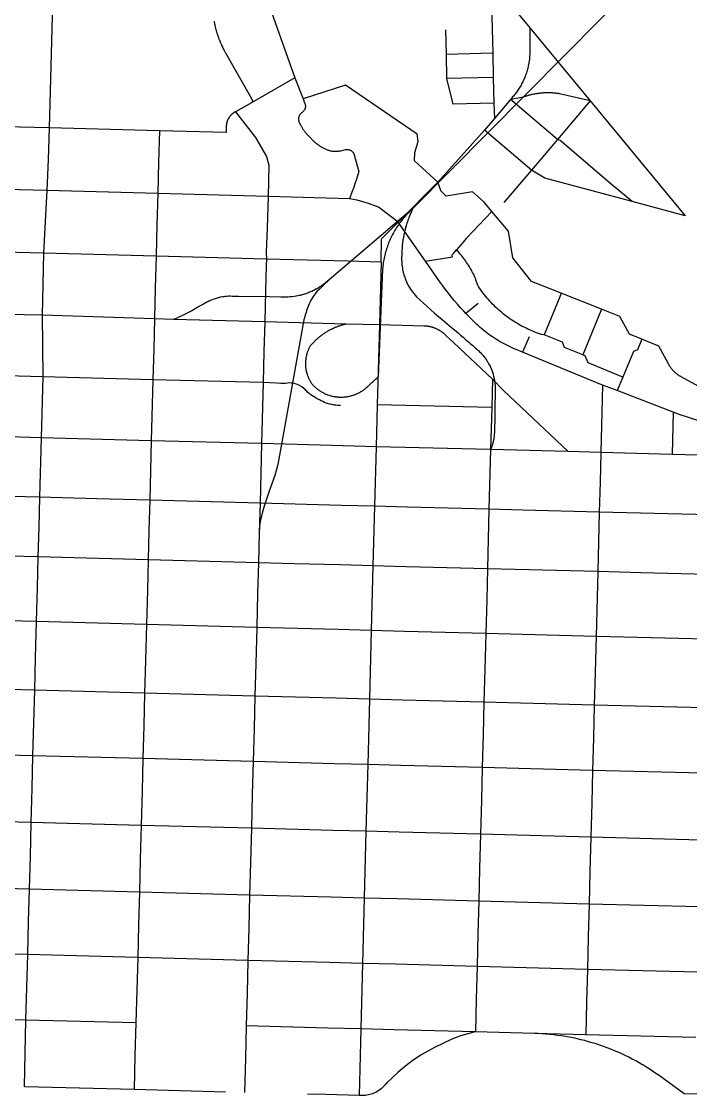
# Model space of a CAD drawing. Extents: x 486459 to 494398, y 5455945 to 5462335.
# Drawn here: x 489372 to 490418, y 5456041 to 5457721 of the extents above; entities that cross this region are included whole.
import ezdxf

# ---------------------------------------------------------------- set-up
doc = ezdxf.new("R2010")
doc.units = 0
for name, color, linetype in [('Arterial', 7, 'Continuous'), ('NonCity', 7, 'Continuous'), ('Other', 7, 'Continuous'), ('Private', 7, 'Continuous'), ('Residential', 7, 'Continuous'), ('Secondary', 7, 'Continuous')]:
    doc.layers.add(name, color=color, linetype=linetype)

msp = doc.modelspace()

# ---------------------------------------------------------------- linework, layer by layer
at = {"layer": 'Arterial'}
for points in [[(489421.9, 5457787.5), (489415.6, 5457554.8)], [(489415.6, 5457554.8), (489413.9, 5457505.6)], [(489413.9, 5457505.6), (489412, 5457456.8)], [(489412, 5457456.8), (489409.4, 5457408.4)], [(489409.4, 5457408.4), (489406.6, 5457358.8)], [(489406.6, 5457358.8), (489405.5, 5457310.2)], [(489405.5, 5457310.2), (489404.4, 5457261.9)], [(489404.4, 5457261.9), (489235.5, 5457265.3)], [(489580.2, 5457256.1), (489404.4, 5457261.9)], [(489404.4, 5457261.9), (489405.2, 5457214)], [(489609.8, 5457255.3), (489580.2, 5457256.1)], [(489752.6, 5457251.7), (489609.8, 5457255.3)], [(489880, 5457248.1), (489752.6, 5457251.7)], [(489931.8, 5457246.8), (489880, 5457248.1)], [(490047.6, 5457219), (490036.5, 5457229.7), (490036, 5457230.2), (490035.3, 5457230.8), (490034.7, 5457231.4), (490034.1, 5457232), (490033.4, 5457232.6), (490032.7, 5457233.2), (490032.1, 5457233.7), (490031.4, 5457234.3), (490030.7, 5457234.8), (490030, 5457235.3), (490029.2, 5457235.8), (490028.5, 5457236.3), (490027.8, 5457236.8), (490027, 5457237.3), (490026.3, 5457237.8), (490025.5, 5457238.2), (490024.8, 5457238.6), (490024, 5457239.1), (490023.2, 5457239.5), (490022.4, 5457239.9), (490021.6, 5457240.2), (490020.8, 5457240.6), (490020, 5457241), (490019.2, 5457241.3), (490018.4, 5457241.6), (490017.6, 5457241.9), (490016.8, 5457242.2), (490015.9, 5457242.5), (490015.1, 5457242.8), (490014.2, 5457243), (490013.4, 5457243.3), (490012.5, 5457243.5), (490011.7, 5457243.7), (490010.8, 5457243.9), (490010, 5457244), (490009.1, 5457244.2), (490008.2, 5457244.4), (490007.4, 5457244.5), (490006.5, 5457244.6), (490005.6, 5457244.7), (490004.7, 5457244.8), (490003.9, 5457244.9), (490003, 5457244.9), (490002.1, 5457244.9), (490001.2, 5457245), (489931.8, 5457246.8)], [(489405.2, 5457214), (489405.4, 5457165.4)], [(490047.6, 5457219), (490108.6, 5457161.7)], [(489405.4, 5457165.4), (489402.9, 5457070.1)], [(489928.5, 5457121.9), (489926.8, 5457056.2)], [(489402.9, 5457070.1), (489400.4, 5456977)], [(489926.8, 5457056.2), (489924.3, 5456963.1)], [(490227, 5457048.5), (490105.7, 5457051.6)], [(489400.4, 5456977), (489399.2, 5456930.4)], [(489924.3, 5456963.1), (489921.8, 5456869.8)], [(489399.2, 5456930.4), (489398, 5456883.8)], [(489398, 5456883.8), (489396.7, 5456835.7)], [(489921.8, 5456869.8), (489919.1, 5456768.6)], [(489396.7, 5456835.7), (489395.3, 5456782.5)], [(489395.3, 5456782.5), (489222.7, 5456787)], [(489567.7, 5456777.9), (489395.3, 5456782.5)], [(489740, 5456773.3), (489567.7, 5456777.9)], [(489867.3, 5456770), (489740, 5456773.3)], [(489919.1, 5456768.6), (489867.3, 5456770)], [(489919.1, 5456768.6), (489916.3, 5456661.3)], [(489970.9, 5456767.3), (489919.1, 5456768.6)], [(490098.2, 5456764), (489970.9, 5456767.3)], [(490270.6, 5456759.4), (490098.2, 5456764)], [(490443, 5456754.9), (490270.6, 5456759.4)], [(489916.3, 5456661.3), (489913.6, 5456558.9)], [(489913.6, 5456558.9), (489910.8, 5456454.5)], [(489910.8, 5456454.5), (489908.1, 5456350)], [(489908.1, 5456350), (489905.4, 5456247.6)], [(489905.4, 5456247.6), (489902.7, 5456145.3)], [(489902.7, 5456145.3), (489900, 5456041.2)]]:
    msp.add_lwpolyline(points, dxfattribs=at)
at = {"layer": 'NonCity'}
for points in [[(490106.2, 5457785.4), (490109, 5457671.9)], [(490106.2, 5457785.4), (490167, 5457711.7)], [(490167, 5457711.7), (490167, 5457680.6), (490167, 5457678.7), (490167.1, 5457676.8), (490167.1, 5457674.9), (490167.1, 5457673), (490167, 5457671.1), (490166.9, 5457669.2), (490166.8, 5457667.3), (490166.7, 5457665.4), (490166.5, 5457663.5), (490166.3, 5457661.6), (490166, 5457659.7), (490165.7, 5457657.8), (490165.4, 5457655.9), (490165.1, 5457654.1), (490164.7, 5457652.2), (490164.3, 5457650.3), (490163.8, 5457648.5), (490163.4, 5457646.6), (490162.8, 5457644.8), (490162.3, 5457643), (490161.7, 5457641.2), (490161.1, 5457639.4), (490160.5, 5457637.6), (490159.8, 5457635.8), (490159.1, 5457634), (490158.4, 5457632.2), (490157.6, 5457630.5), (490156.8, 5457628.8), (490156, 5457627), (490155.2, 5457625.3), (490154.3, 5457623.7), (490153.4, 5457622), (490152.4, 5457620.3), (490151.4, 5457618.7), (490150.5, 5457617.1), (490149.4, 5457615.5), (490148.4, 5457613.9), (490147.3, 5457612.3), (490146.2, 5457610.8), (490145, 5457609.2), (490143.9, 5457607.7), (490142.7, 5457606.2), (490141.5, 5457604.8), (490140.2, 5457603.3), (490139, 5457601.9), (490137.7, 5457600.5), (490136.6, 5457599.4)], [(490167, 5457711.7), (490261.5, 5457597.2)], [(490109, 5457671.9), (490110, 5457634)], [(490110, 5457634), (490111, 5457593.8)], [(490111, 5457593.8), (490111.6, 5457569.9)], [(490136.6, 5457599.4), (490111.6, 5457569.8)], [(490261.5, 5457597.2), (490213.3, 5457608.4), (490212.2, 5457608.6), (490210.8, 5457608.8), (490210.1, 5457608.9), (490209, 5457609), (490207.9, 5457609.1), (490206.8, 5457609.3), (490205.6, 5457609.4), (490204.6, 5457609.4), (490203.5, 5457609.5), (490202.4, 5457609.6), (490201.4, 5457609.7), (490200.2, 5457609.7), (490199.2, 5457609.8), (490198.1, 5457609.8), (490197, 5457609.8), (490195.9, 5457609.8), (490194.8, 5457609.8), (490193.7, 5457609.8), (490192.6, 5457609.8), (490191.5, 5457609.8), (490190.4, 5457609.7), (490189.3, 5457609.7), (490188.2, 5457609.6), (490187.2, 5457609.5), (490186.1, 5457609.5), (490185, 5457609.4), (490183.9, 5457609.3), (490182.8, 5457609.1), (490181.7, 5457609), (490180.6, 5457608.9), (490179.9, 5457608.8), (490178.5, 5457608.6), (490177.3, 5457608.4), (490176.3, 5457608.2), (490175.3, 5457608), (490174.2, 5457607.8), (490173.1, 5457607.6), (490172, 5457607.4), (490170.9, 5457607.2), (490169.9, 5457607), (490168.8, 5457606.7), (490167.8, 5457606.4), (490166.7, 5457606.2), (490165.7, 5457605.9), (490164.6, 5457605.6), (490163.6, 5457605.3), (490162.5, 5457605), (490161.5, 5457604.7), (490160.4, 5457604.3), (490159.4, 5457604), (490158.4, 5457603.7), (490157.3, 5457603.3), (490156.3, 5457602.9), (490155.3, 5457602.5), (490154.7, 5457602.3), (490136.6, 5457599.4)], [(490210.3, 5457536.9), (490136.6, 5457599.4)], [(490261.5, 5457597.2), (490210.3, 5457536.9)], [(490261.5, 5457597.2), (490291.1, 5457561.3), (490409.9, 5457417.4)], [(490111.6, 5457569.8), (490096, 5457551.4)], [(490096, 5457551.4), (490023.2, 5457469.8)], [(490169.6, 5457489), (490096, 5457551.4)], [(490210.3, 5457536.9), (490169.6, 5457489)], [(490327.3, 5457439.6), (490294.5, 5457467), (490214.5, 5457535.3), (490210.3, 5457536.9)], [(490169.6, 5457489), (490126.2, 5457438.1)], [(490327.3, 5457439.6), (490190.4, 5457476.3), (490169.6, 5457489)], [(490409.9, 5457417.4), (490327.3, 5457439.6)]]:
    msp.add_lwpolyline(points, dxfattribs=at)
at = {"layer": 'Other'}
for points in [[(490455.6, 5457905.3), (489984.3, 5457428.8)], [(489984.3, 5457428.8), (489853.1, 5457317.3)], [(489984.3, 5457428.8), (489982.7, 5457427.4), (489980.9, 5457425.7), (489979.1, 5457424), (489977.3, 5457422.2), (489975.6, 5457420.5), (489973.9, 5457418.7), (489972.2, 5457416.8), (489970.6, 5457415), (489969, 5457413.1), (489967.4, 5457411.2), (489965.9, 5457409.2), (489964.4, 5457407.2), (489962.9, 5457405.2), (489961.5, 5457403.2), (489960.1, 5457401.2), (489958.8, 5457399.1), (489957.4, 5457397), (489956.2, 5457394.9), (489954.9, 5457392.8), (489953.7, 5457390.6), (489952.5, 5457388.4), (489951.4, 5457386.2), (489950.3, 5457384), (489949.3, 5457381.7), (489948.2, 5457379.5), (489947.3, 5457377.2), (489946.3, 5457374.9), (489945.4, 5457372.6), (489944.6, 5457370.3), (489943.8, 5457367.9), (489943, 5457365.6), (489942.3, 5457363.2), (489941.6, 5457360.9), (489940.9, 5457358.5), (489940.3, 5457356.1), (489939.7, 5457353.7), (489939.2, 5457351.2), (489938.7, 5457348.8), (489938.3, 5457346.4), (489937.9, 5457343.9), (489937.5, 5457341.5), (489937.2, 5457339), (489937, 5457336.6), (489936.7, 5457334.1), (489929.8, 5457165.3)], [(489984.3, 5457428.8), (489983.3, 5457426.8), (489982.8, 5457425.7), (489982.1, 5457424.2), (489981.3, 5457422.5), (489980.6, 5457420.8), (489980, 5457419.4), (489979.3, 5457417.9), (489978.6, 5457416.1), (489978, 5457414.5), (489977.3, 5457412.7), (489976.5, 5457410.4), (489975.7, 5457408.2), (489974.7, 5457405.4), (489974.3, 5457404.1), (489973.8, 5457402.4), (489973.5, 5457401.3), (489972.9, 5457399.4), (489972.6, 5457398.2), (489972.2, 5457396.5), (489971.9, 5457395.6), (489971.6, 5457394.3), (489971.2, 5457392.8), (489971, 5457391.8), (489970, 5457387.1), (489969.6, 5457385.2), (489969.3, 5457383.6), (489969, 5457381.5), (489968.7, 5457379.9), (489968.5, 5457378.2), (489968.2, 5457376.5), (489968.1, 5457375), (489967.8, 5457373), (489967.7, 5457371.5), (489967.5, 5457370.1), (489967.4, 5457368.5), (489967.2, 5457366.1), (489967.1, 5457364.1), (489967, 5457362.3), (489966.9, 5457359.9), (489966.8, 5457358.5), (489966.8, 5457356.5), (489966.7, 5457354.5), (489966.6, 5457352.5), (489966.6, 5457349.4), (489966.6, 5457347.9), (489966.7, 5457345.6), (489966.8, 5457343.1), (489966.9, 5457342), (489967.1, 5457340.5), (489967.3, 5457338.2), (489967.8, 5457335.3), (489968.2, 5457332.9), (489968.5, 5457331.5), (489968.8, 5457330.3), (489969.1, 5457328.8), (489969.6, 5457327.1), (489969.9, 5457326), (489970.3, 5457324.7), (489970.8, 5457323.1), (489971.5, 5457321.2), (489972.1, 5457319.4), (489973.3, 5457316.5), (489974.2, 5457314.3), (489975.5, 5457311.7), (489978.1, 5457306.9), (489981.6, 5457301.3), (489985.6, 5457296), (489990.1, 5457290.8), (489995.3, 5457286), (490001, 5457280.7), (490006.5, 5457275.7), (490012.3, 5457270.5), (490018.1, 5457265.3), (490024.1, 5457260.1), (490030, 5457255), (490037.2, 5457249), (490044.8, 5457242.7), (490049.1, 5457239.1), (490054.8, 5457234.1), (490058.9, 5457230.6), (490062.8, 5457227.3), (490067.2, 5457223.5), (490069.5, 5457221.5), (490071.7, 5457219.5), (490073.9, 5457217.6), (490075.8, 5457216), (490077.8, 5457214.3), (490079.9, 5457212.5), (490081.7, 5457211.1), (490083.7, 5457209.3), (490085.9, 5457207.4), (490087.1, 5457206.2), (490088.6, 5457204.8), (490090.3, 5457203), (490092, 5457201.2), (490094, 5457198.8), (490095.4, 5457197.1), (490097.6, 5457194.2), (490098.4, 5457193), (490099.9, 5457190.8), (490100.9, 5457189.2), (490101.8, 5457187.7), (490102.5, 5457186.4), (490103.2, 5457185.1), (490103.9, 5457183.9), (490104.8, 5457182.2), (490105.6, 5457180.4), (490106.3, 5457178.9), (490107, 5457177.4), (490107.6, 5457175.8), (490108.2, 5457174.3), (490108.6, 5457172.8), (490109.1, 5457171.2), (490109.5, 5457169.9), (490109.9, 5457168.4), (490110.4, 5457166.3), (490110.8, 5457164.8), (490111.1, 5457163.2), (490111.4, 5457162.1), (490111.6, 5457160.6), (490111.9, 5457159), (490112.2, 5457157.3), (490112.4, 5457155.2), (490112.7, 5457153), (490112.9, 5457150.2), (490113.1, 5457147.6), (490113.1, 5457143.9), (490112.8, 5457134.6), (490112.6, 5457124.9), (490112.5, 5457116.7), (490112.3, 5457107.8), (490112.1, 5457097.2), (490111.9, 5457086.4), (490111.8, 5457080), (490111.5, 5457074.1), (490110.8, 5457069), (490109.9, 5457064.4), (490108.6, 5457059.5), (490107.3, 5457055.7), (490105.7, 5457051.6)], [(489853.1, 5457317.3), (489847.5, 5457312.5), (489842.4, 5457308.6), (489838.6, 5457306.1), (489835.9, 5457304.4), (489833.4, 5457303), (489830.9, 5457301.6), (489828, 5457300.1), (489826, 5457299.2), (489824.3, 5457298.4), (489822.8, 5457297.8), (489821.4, 5457297.2), (489819.7, 5457296.6), (489818.8, 5457296.2), (489818, 5457295.9), (489816.9, 5457295.6), (489815.4, 5457295), (489814.3, 5457294.7), (489812.6, 5457294.2), (489811.1, 5457293.8), (489810, 5457293.5), (489808.9, 5457293.2), (489807.6, 5457292.9), (489806.2, 5457292.5), (489804.1, 5457292.1), (489801.7, 5457291.6), (489798.8, 5457291.2), (489794.9, 5457290.7), (489791.9, 5457290.4), (489788.8, 5457290.2), (489785.1, 5457290.1), (489777.7, 5457290.2), (489759.8, 5457290.5), (489711.8, 5457291.3), (489706.6, 5457291.4), (489702.2, 5457291.4), (489698.7, 5457291.5), (489695.9, 5457291.5), (489693.4, 5457291.4), (489691.5, 5457291.2), (489690, 5457291), (489688.4, 5457290.9), (489686.3, 5457290.5), (489684.1, 5457290.1), (489683.2, 5457289.9), (489682.1, 5457289.7), (489681.3, 5457289.5), (489680.5, 5457289.3), (489679.7, 5457289), (489675, 5457287.6), (489671.2, 5457286.3), (489668.7, 5457285.3), (489667, 5457284.5), (489665.2, 5457283.7), (489663.6, 5457282.9), (489662.1, 5457282.1), (489659.4, 5457280.7), (489657, 5457279.4), (489652.8, 5457277.1), (489647.9, 5457274.5), (489644, 5457272), (489638.5, 5457268.8), (489632.4, 5457265.5), (489628.4, 5457263.4), (489623.9, 5457261.2), (489619.5, 5457259.3), (489615.3, 5457257.5), (489609.8, 5457255.3)], [(489853.1, 5457317.3), (489843.3, 5457307.9), (489838.2, 5457302.6), (489834.2, 5457298.9), (489831.3, 5457295.1), (489828.5, 5457291.3), (489826.7, 5457288.4), (489824.6, 5457285.2), (489823.5, 5457282.9), (489822.2, 5457279.9), (489821.1, 5457277.2), (489820, 5457274.4), (489819, 5457271.7), (489818, 5457268.9), (489817.1, 5457266.1), (489816.2, 5457263.3), (489815.3, 5457260.5), (489814.5, 5457257.7), (489813.8, 5457254.8), (489773.1, 5457028.5), (489771.1, 5457020.6), (489768.2, 5457011), (489763.9, 5456998.3), (489759.4, 5456986.6), (489756.7, 5456978.8), (489754.6, 5456972.4), (489751.7, 5456963.1), (489748.6, 5456952), (489746.9, 5456945.6), (489746.2, 5456941.8), (489745.1, 5456935.6), (489744.6, 5456931.2), (489743.9, 5456921.2), (489742.8, 5456874.6)], [(489880, 5457248.1), (489878.8, 5457247.8), (489877.9, 5457247.6), (489876.9, 5457247.4), (489875.8, 5457247.1), (489874.8, 5457246.8), (489873.7, 5457246.5), (489873, 5457246.3), (489872.3, 5457246.1), (489871.4, 5457245.8), (489870.6, 5457245.5), (489869.8, 5457245.3), (489868.7, 5457244.9), (489867.9, 5457244.6), (489867.1, 5457244.3), (489866.4, 5457244.1), (489865.6, 5457243.7), (489864.6, 5457243.4), (489863.7, 5457243), (489862.7, 5457242.6), (489861.9, 5457242.3), (489861, 5457241.9), (489860.5, 5457241.6), (489859.7, 5457241.3), (489858.8, 5457240.8), (489858.2, 5457240.6), (489857.3, 5457240.1), (489856.7, 5457239.8), (489855.8, 5457239.4), (489855, 5457239), (489853.9, 5457238.4), (489852.9, 5457237.8), (489851.9, 5457237.3), (489851.1, 5457236.8), (489850, 5457236.2), (489848.9, 5457235.5), (489847.8, 5457234.8), (489847, 5457234.3), (489846.2, 5457233.8), (489845, 5457233), (489843.9, 5457232.2), (489843, 5457231.6), (489842.4, 5457231.2), (489841.4, 5457230.4), (489840.1, 5457229.5), (489839.3, 5457228.8), (489838.4, 5457228.1), (489837.7, 5457227.5), (489836.7, 5457226.7), (489835.8, 5457226), (489835, 5457225.3), (489834.5, 5457224.8), (489833.5, 5457223.9), (489832.7, 5457223.2), (489831.9, 5457222.5), (489831.2, 5457221.8), (489830.6, 5457221.2), (489829.9, 5457220.5), (489829.2, 5457219.8), (489828.7, 5457219.2), (489828.1, 5457218.6), (489827.3, 5457217.8), (489826.7, 5457217.1), (489826.1, 5457216.4), (489825.4, 5457215.6), (489824.8, 5457215), (489824.3, 5457214.3), (489823.5, 5457213.4), (489823.1, 5457212.7), (489822.8, 5457212), (489822.3, 5457211.2), (489821.9, 5457210.3), (489821.6, 5457209.8), (489821.2, 5457208.9), (489820.9, 5457208.2), (489820.4, 5457207.2), (489820, 5457206.1), (489819.6, 5457205), (489819.1, 5457203.7), (489818.9, 5457203), (489818.6, 5457202.2), (489818.3, 5457201.1), (489818.1, 5457200.5), (489818, 5457199.9), (489817.7, 5457198.7), (489817.3, 5457196.8), (489817, 5457195.4), (489816.7, 5457193.7), (489816.6, 5457192.7), (489816.4, 5457191.1), (489816.3, 5457189.8), (489816.2, 5457188.2), (489816.2, 5457187.3), (489816.2, 5457186.3), (489816.2, 5457185.4), (489816.2, 5457183.9), (489816.3, 5457182.7), (489816.4, 5457181.3), (489816.5, 5457180.5), (489816.6, 5457179.4), (489816.8, 5457178.3), (489817, 5457177), (489817.1, 5457176), (489817.4, 5457174.8), (489817.6, 5457173.9), (489817.7, 5457173.2), (489817.9, 5457172.4), (489818.2, 5457171.6), (489818.4, 5457170.8), (489818.7, 5457170), (489818.9, 5457169.2), (489819.1, 5457168.5), (489819.5, 5457167.6), (489819.9, 5457166.5), (489820.3, 5457165.5), (489820.6, 5457164.7), (489820.9, 5457164), (489821.2, 5457163.4), (489821.5, 5457162.8), (489821.8, 5457162.1), (489822.1, 5457161.5), (489822.5, 5457160.7), (489822.9, 5457160), (489823.4, 5457159), (489824, 5457158.1), (489824.5, 5457157.2), (489824.9, 5457156.6), (489825.3, 5457156), (489825.8, 5457155.3), (489826.4, 5457154.5), (489826.9, 5457153.8), (489827.6, 5457152.9), (489828.5, 5457151.9), (489829.1, 5457151.4), (489830, 5457150.5), (489830.8, 5457149.7), (489831.9, 5457148.8), (489833, 5457147.8), (489834.1, 5457147), (489835.1, 5457146.1), (489836.3, 5457145.3), (489837.5, 5457144.4), (489838.5, 5457143.8), (489839.6, 5457143), (489840.3, 5457142.6), (489841.1, 5457142.2), (489842.3, 5457141.4), (489843.4, 5457140.8), (489844.5, 5457140.3), (489845.7, 5457139.7), (489847, 5457139.1), (489848, 5457138.6), (489849.6, 5457138), (489850.9, 5457137.5), (489853.1, 5457136.8), (489854.7, 5457136.2), (489856.2, 5457135.8), (489857.4, 5457135.5), (489858.5, 5457135.3), (489860.1, 5457134.9), (489862.2, 5457134.5), (489862.7, 5457134.5), (489863.1, 5457134.4), (489863.5, 5457134.3), (489864, 5457134.3), (489864.5, 5457134.2), (489865, 5457134.1), (489865.6, 5457134.1), (489866.1, 5457134), (489866.4, 5457134), (489866.7, 5457134), (489867.1, 5457134), (489867.5, 5457133.9), (489867.8, 5457133.9), (489868.5, 5457133.9), (489868.9, 5457133.9), (489869.5, 5457133.8), (489869.9, 5457133.8), (489870.8, 5457133.8), (489871.8, 5457133.8), (489872.8, 5457133.8), (489873.8, 5457133.8), (489874.5, 5457133.8), (489875.4, 5457133.9), (489876.7, 5457134), (489877.9, 5457134.1), (489879.5, 5457134.3), (489880.7, 5457134.4), (489882, 5457134.6), (489883.6, 5457134.9), (489885, 5457135.2), (489886.5, 5457135.6), (489887.9, 5457135.9), (489889.2, 5457136.3), (489890.9, 5457136.8), (489891.9, 5457137.2), (489892.8, 5457137.5), (489893.8, 5457137.9), (489894.8, 5457138.3), (489895.8, 5457138.7), (489896.7, 5457139.1), (489897.7, 5457139.6), (489898.8, 5457140.1), (489899.9, 5457140.6), (489900.9, 5457141.2), (489901.9, 5457141.7), (489902.8, 5457142.3), (489903.5, 5457142.7), (489904.4, 5457143.2), (489905.3, 5457143.8), (489906.1, 5457144.3), (489906.7, 5457144.8), (489907.4, 5457145.3), (489907.9, 5457145.6), (489909.4, 5457146.8), (489910.7, 5457147.8), (489911.4, 5457148.4), (489912.3, 5457149.2), (489913.6, 5457150.4), (489914.5, 5457151.3), (489915.4, 5457152.2), (489916.8, 5457153.7), (489917.7, 5457154.5), (489918.9, 5457155.6), (489920, 5457156.5), (489921.6, 5457157.9), (489923.5, 5457159.6), (489925.8, 5457161.7), (489927.4, 5457163.1), (489929.8, 5457165.3)]]:
    msp.add_lwpolyline(points, dxfattribs=at)
at = {"layer": 'Private'}
for points in [[(489673.3, 5457722.1), (489673.4, 5457721.2), (489673.6, 5457720.2), (489673.8, 5457719.2), (489674, 5457718.3), (489674.1, 5457717.8), (489674.4, 5457716.4), (489674.7, 5457715.2), (489674.8, 5457714.5), (489675.1, 5457713.5), (489675.3, 5457712.5), (489675.5, 5457711.6), (489675.8, 5457710.6), (489676.1, 5457709.6), (489676.3, 5457708.7), (489676.7, 5457707.4), (489676.8, 5457706.8), (489677.1, 5457705.9), (489677.4, 5457705), (489677.7, 5457704), (489677.9, 5457703.1), (489678.2, 5457702.1), (489678.6, 5457701.1), (489678.9, 5457700.2), (489679.2, 5457699.3), (489679.5, 5457698.3), (489679.8, 5457697.3), (489680.2, 5457696.4), (489680.5, 5457695.4), (489680.9, 5457694.5), (489681.2, 5457693.5), (489681.6, 5457692.6), (489681.6, 5457692.6), (489681.6, 5457692.6), (489682.8, 5457689.7), (489683.1, 5457688.8), (489683.6, 5457687.9), (489684, 5457686.9), (489684.4, 5457686), (489684.8, 5457685.1), (489685.2, 5457684.2), (489685.6, 5457683.3), (489686.4, 5457681.7), (489686.5, 5457681.4), (489687.3, 5457679.8), (489687.4, 5457679.6), (489687.9, 5457678.7), (489688.7, 5457677), (489688.8, 5457676.9), (489689.3, 5457676), (489689.8, 5457675.1), (489690.3, 5457674.2), (489690.8, 5457673.3), (489691.3, 5457672.4), (489691.3, 5457672.4), (489729.7, 5457604.7), (489734.5, 5457595.7)], [(490035.3, 5457708.2), (490036.1, 5457670)], [(490109, 5457671.9), (490036.1, 5457670)], [(490036.1, 5457670), (490036.9, 5457632.2)], [(490110, 5457634), (490036.9, 5457632.2)], [(490036.9, 5457632.2), (490046.9, 5457592.2)], [(489812.7, 5457600.5), (489814, 5457595.7), (489814.1, 5457595.7), (489815, 5457593.9), (489815.3, 5457593.2), (489815.6, 5457592.4), (489815.8, 5457591.7), (489816, 5457590.9), (489816.1, 5457590.1), (489816.2, 5457589.3), (489816.2, 5457588.5), (489816.1, 5457587.7), (489816, 5457586.9), (489815.9, 5457586.2), (489815.7, 5457585.4), (489815.4, 5457584.7), (489815.1, 5457583.9), (489814.7, 5457583.2), (489814.3, 5457582.5), (489813.9, 5457581.9), (489813.4, 5457581.3), (489812.8, 5457580.7), (489812.3, 5457580.1), (489811.7, 5457579.6), (489810.9, 5457579.1), (489809.8, 5457578.3), (489808.7, 5457577.2), (489807.7, 5457576.1), (489806.9, 5457574.8), (489806.3, 5457573.4), (489805.8, 5457572), (489805.5, 5457570.5), (489805.4, 5457569), (489805.4, 5457567.5), (489805.7, 5457566), (489806.1, 5457564.5), (489806.6, 5457563.2), (489808.3, 5457559.9), (489808.8, 5457558.9), (489809.3, 5457557.9), (489809.9, 5457556.9), (489810.4, 5457556), (489811, 5457555), (489811.6, 5457554.1), (489812.2, 5457553.2), (489812.8, 5457552.2), (489813.5, 5457551.4), (489814.1, 5457550.4), (489814.8, 5457549.6), (489815.5, 5457548.7), (489816.1, 5457548), (489816.9, 5457547), (489817.6, 5457546.1), (489818.4, 5457545.3), (489819.1, 5457544.5), (489826.1, 5457537.1), (489826.9, 5457536.3), (489827.7, 5457535.5), (489828.5, 5457534.8), (489829.3, 5457534), (489830.1, 5457533.3), (489831, 5457532.5), (489831.8, 5457531.8), (489832.7, 5457531.1), (489833.6, 5457530.4), (489834.5, 5457529.7), (489835, 5457529.3), (489836.3, 5457528.4), (489837.2, 5457527.8), (489838.1, 5457527.1), (489839, 5457526.5), (489840, 5457525.9), (489840.9, 5457525.3), (489841.9, 5457524.8), (489842.9, 5457524.2), (489843.9, 5457523.7), (489844.8, 5457523.2), (489845.8, 5457522.6), (489846.9, 5457522.1), (489847.9, 5457521.7), (489849, 5457521.2), (489850, 5457520.8), (489851.1, 5457520.4), (489852.2, 5457520.1), (489853.3, 5457519.8), (489854.4, 5457519.5), (489855.5, 5457519.2), (489856.7, 5457519), (489857.8, 5457518.8), (489858.9, 5457518.7), (489860.1, 5457518.6), (489861.2, 5457518.5), (489862.3, 5457518.4), (489863.5, 5457518.4), (489864.6, 5457518.5), (489865.8, 5457518.5), (489866.9, 5457518.6), (489868.1, 5457518.7), (489869.2, 5457518.9), (489870.3, 5457519.1), (489871.4, 5457519.3), (489878.9, 5457520.9), (489879.8, 5457521.1), (489880.6, 5457521.2), (489881.3, 5457521.2), (489882.2, 5457521.2), (489882.9, 5457521.1), (489883.7, 5457521), (489884.5, 5457520.8), (489885.2, 5457520.6), (489886, 5457520.3), (489886.7, 5457519.9), (489887.4, 5457519.6), (489888, 5457519.1), (489888.7, 5457518.7), (489889.3, 5457518.1), (489889.8, 5457517.6), (489890.3, 5457517), (489890.8, 5457516.4), (489891.2, 5457515.7), (489891.6, 5457515), (489892, 5457514.3), (489892.3, 5457513.6), (489892.5, 5457512.8), (489899.4, 5457488.1), (489899.8, 5457486.8), (489898.2, 5457481.3), (489896, 5457474.5), (489893.7, 5457467.7), (489891.2, 5457460.9), (489888.7, 5457454.2), (489885.1, 5457444.2)], [(490111, 5457593.8), (490046.9, 5457592.2)], [(490107.6, 5457424), (490068, 5457382.5), (490062.2, 5457375.6), (490059.5, 5457372.6), (490052.4, 5457364.2)], [(490046.3, 5457353.4), (490045.8, 5457356.2), (490047.6, 5457358.4), (490052.4, 5457364.2)], [(490189.4, 5457231.3), (490186.2, 5457231.6), (490185.2, 5457231.9), (490182.1, 5457232.9), (490179, 5457234), (490176, 5457235.1), (490173, 5457236.3), (490170, 5457237.5), (490167, 5457238.8), (490164.1, 5457240.1), (490161.1, 5457241.5), (490158.2, 5457243), (490155.3, 5457244.4), (490152.5, 5457246), (490149.7, 5457247.6), (490146.9, 5457249.2), (490144.1, 5457250.9), (490141.4, 5457252.6), (490138.7, 5457254.4), (490136, 5457256.2), (490133.3, 5457258.1), (490130.7, 5457260), (490128.2, 5457262), (490125.6, 5457264), (490123.1, 5457266), (490120.6, 5457268.1), (490118.2, 5457270.3), (490115.8, 5457272.5), (490113.5, 5457274.7), (490111.1, 5457276.9), (490108.9, 5457279.2), (490106.6, 5457281.6), (490104.4, 5457284), (490102.3, 5457286.4), (490100.2, 5457288.8), (490098.1, 5457291.3), (490096.1, 5457293.9), (490094.1, 5457296.4), (490092.2, 5457299), (490090.3, 5457301.7), (490088.4, 5457304.3), (490086.6, 5457307), (490086.6, 5457307), (490086.2, 5457307.8), (490085.9, 5457308.6), (490085.5, 5457309.4), (490085.1, 5457310.3), (490084.8, 5457311.1), (490084.5, 5457311.9), (490084.2, 5457312.7), (490083.9, 5457313.6), (490083.6, 5457314.4), (490083.4, 5457315.2), (490083.1, 5457316.1), (490082.9, 5457316.9), (490082.7, 5457317.8), (490082.1, 5457319.2), (490081, 5457321.6), (490079.9, 5457324), (490078.8, 5457326.4), (490077.6, 5457328.7), (490076.4, 5457331), (490075.2, 5457333.3), (490073.9, 5457335.6), (490072.6, 5457337.8), (490071.2, 5457340.1), (490069.8, 5457342.3), (490068.3, 5457344.4), (490066.9, 5457346.6), (490065.3, 5457348.7), (490063.8, 5457350.8), (490062.2, 5457352.9), (490060.6, 5457354.9), (490058.9, 5457357), (490057.2, 5457358.9), (490055.5, 5457360.9), (490053.7, 5457362.8), (490052.4, 5457364.2)], [(490215.9, 5457296.3), (490213.8, 5457290.7), (490189.4, 5457231.3)], [(490279.1, 5457271.2), (490249.8, 5457199.8)], [(490249.8, 5457199.8), (490221.4, 5457211.5), (490218, 5457219.6), (490189.4, 5457231.3)], [(490342.3, 5457224.5), (490335.4, 5457207.9), (490329, 5457205.2), (490312.5, 5457165.1)], [(490312.5, 5457165.1), (490258.2, 5457187.5), (490253.7, 5457198.2), (490249.8, 5457199.8)]]:
    msp.add_lwpolyline(points, dxfattribs=at)
at = {"layer": 'Residential'}
for points in [[(489758, 5457791.4), (489752.3, 5457767.2), (489799.4, 5457633.4)], [(489799.4, 5457633.4), (489734.5, 5457595.7)], [(489799.4, 5457633.4), (489812.7, 5457600.5)], [(490023.2, 5457469.8), (489986.6, 5457503.2), (489987.1, 5457516.4), (489992.5, 5457533.6), (489990.8, 5457545.3), (489878.6, 5457621.6), (489812.7, 5457600.5)], [(489734.5, 5457595.7), (489731.9, 5457594.1), (489707.1, 5457580.3)], [(489707.1, 5457580.3), (489707, 5457580.3), (489706.6, 5457580.1), (489706.2, 5457579.9), (489705.8, 5457579.7), (489705.4, 5457579.5), (489705.1, 5457579.2), (489704.7, 5457579), (489704.3, 5457578.8), (489703.9, 5457578.5), (489703.5, 5457578.2), (489703.2, 5457578), (489702.8, 5457577.7), (489702.5, 5457577.4), (489702.1, 5457577.2), (489701.8, 5457576.9), (489701.4, 5457576.6), (489701.1, 5457576.3), (489700.7, 5457576), (489700.4, 5457575.7), (489700.1, 5457575.4), (489699.8, 5457575), (489699.5, 5457574.7), (489699.1, 5457574.4), (489698.8, 5457574), (489698.6, 5457573.7), (489698.3, 5457573.4), (489698, 5457573), (489697.7, 5457572.6), (489697.4, 5457572.3), (489697.2, 5457571.9), (489696.9, 5457571.5), (489696.7, 5457571.2), (489696.4, 5457570.8), (489696.2, 5457570.4), (489696, 5457570), (489695.7, 5457569.6), (489695.5, 5457569.2), (489695.3, 5457568.8), (489695.1, 5457568.4), (489694.9, 5457568), (489694.7, 5457567.6), (489694.5, 5457567.2), (489694.4, 5457566.8), (489694.2, 5457566.4), (489694, 5457565.9), (489693.9, 5457565.5), (489693.7, 5457565.1), (489693.6, 5457564.7), (489693.5, 5457564.2), (489693.4, 5457563.8), (489693.2, 5457563.4), (489693.1, 5457562.9), (489693, 5457562.5), (489692.9, 5457562), (489692.9, 5457561.6), (489692.8, 5457561.2), (489692.7, 5457560.7), (489692.7, 5457560.3), (489692.6, 5457559.8), (489692.6, 5457559.4), (489692.5, 5457558.9), (489692.5, 5457558.5), (489692.5, 5457558), (489692.5, 5457557.6), (489692.2, 5457547.6), (489588, 5457550.3)], [(489707.1, 5457580.3), (489738.3, 5457539.9), (489755.2, 5457510.2), (489759.1, 5457496.8)], [(489415.6, 5457554.8), (489346.3, 5457556.6)], [(489588, 5457550.3), (489415.6, 5457554.8)], [(489588, 5457550.3), (489586.7, 5457501.3)], [(489586.7, 5457501.3), (489585.4, 5457452.3)], [(489759.1, 5457496.8), (489757.9, 5457447.7)], [(489412, 5457456.8), (489240.7, 5457461.3)], [(489961.3, 5457407.6), (490023.2, 5457469.8)], [(490107.6, 5457424), (490095.5, 5457438.5), (490077.3, 5457454.9), (490036.4, 5457448.2), (490027.9, 5457456.7), (490027.7, 5457457), (490023.2, 5457469.8)], [(489585.4, 5457452.3), (489412, 5457456.8)], [(489585.4, 5457452.3), (489584.1, 5457403.3)], [(489757.9, 5457447.7), (489585.4, 5457452.3)], [(489757.9, 5457447.7), (489756.5, 5457398.7)], [(489885.1, 5457444.2), (489757.9, 5457447.7)], [(489961.3, 5457407.6), (489930.4, 5457430.9), (489914.7, 5457436.7), (489897.3, 5457442), (489885.1, 5457444.2)], [(490215.9, 5457296.3), (490169.5, 5457314.6), (490140.3, 5457351.8), (490133.5, 5457393.2), (490107.6, 5457424)], [(489584.1, 5457403.3), (489582.8, 5457354.3)], [(489756.5, 5457398.7), (489755, 5457359.8), (489755.2, 5457349.7)], [(489934.4, 5457344.8), (489935.4, 5457381.4), (489961.3, 5457407.6)], [(490004, 5457346.4), (489961.3, 5457407.6)], [(489406.6, 5457358.8), (489238.1, 5457363.4)], [(489582.8, 5457354.3), (489406.6, 5457358.8)], [(489582.8, 5457354.3), (489581.5, 5457304.6)], [(489755.2, 5457349.7), (489582.8, 5457354.3)], [(489755.2, 5457349.7), (489754.7, 5457339.7), (489753.9, 5457300.1)], [(489882.6, 5457346.3), (489755.2, 5457349.7)], [(489934.4, 5457344.8), (489882.6, 5457346.3)], [(489934.4, 5457344.8), (489931.8, 5457246.8)], [(490004, 5457346.4), (490046.3, 5457353.4)], [(490066.8, 5457264.7), (490063.7, 5457268.1), (490058.7, 5457273.5), (490053.8, 5457279.1), (490049, 5457284.7), (490044.3, 5457290.4), (490039.7, 5457296.2), (490035.2, 5457302.1), (490030.8, 5457308), (490026.5, 5457314), (490004, 5457346.4)], [(489581.5, 5457304.6), (489580.2, 5457256.1)], [(489753.9, 5457300.1), (489752.6, 5457251.7)], [(490279.1, 5457271.2), (490215.9, 5457296.3)], [(490086.2, 5457280.3), (490066.8, 5457264.7)], [(490155.7, 5457204.1), (490145.5, 5457208.3), (490142.6, 5457209.5), (490139.4, 5457210.9), (490136.2, 5457212.4), (490133.1, 5457213.9), (490129.9, 5457215.5), (490126.8, 5457217.1), (490123.8, 5457218.8), (490120.7, 5457220.5), (490117.7, 5457222.3), (490114.7, 5457224.1), (490111.8, 5457226), (490108.9, 5457227.9), (490106, 5457229.9), (490103.2, 5457231.9), (490100.3, 5457234), (490097.6, 5457236.1), (490094.8, 5457238.3), (490092.1, 5457240.6), (490089.5, 5457242.8), (490086.9, 5457245.2), (490084.3, 5457247.5), (490084.3, 5457247.5), (490078.4, 5457253.2), (490072.5, 5457258.9), (490066.8, 5457264.7)], [(490342.3, 5457224.5), (490323, 5457232.5), (490308, 5457260.1), (490279.1, 5457271.2)], [(489580.2, 5457256.1), (489579, 5457209.5)], [(489931.8, 5457246.8), (489928.5, 5457121.9)], [(490165.9, 5457228), (490155.7, 5457204.1)], [(490447.5, 5457141.4), (490403.8, 5457165.4), (490403.1, 5457165.8), (490402.3, 5457166.3), (490401.6, 5457166.7), (490400.8, 5457167.2), (490400.1, 5457167.7), (490399.4, 5457168.2), (490398.7, 5457168.7), (490398, 5457169.2), (490397.3, 5457169.7), (490396.6, 5457170.2), (490395.9, 5457170.8), (490395.2, 5457171.4), (490394.6, 5457171.9), (490393.9, 5457172.5), (490393.3, 5457173.1), (490392.7, 5457173.7), (490392.1, 5457174.3), (490391.4, 5457175), (490390.9, 5457175.6), (490390.3, 5457176.3), (490389.7, 5457176.9), (490389.1, 5457177.6), (490388.6, 5457178.3), (490388.1, 5457179), (490387.5, 5457179.7), (490387, 5457180.4), (490386.5, 5457181.1), (490386, 5457181.8), (490385.6, 5457182.6), (490385.1, 5457183.3), (490384.7, 5457184.1), (490384.2, 5457184.8), (490383.8, 5457185.6), (490383.8, 5457185.6), (490368.7, 5457213.6), (490342.3, 5457224.5)], [(489579, 5457209.5), (489577.7, 5457160.8)], [(490280.9, 5457152.6), (490155.7, 5457204.1)], [(489405.4, 5457165.4), (489233, 5457170)], [(489577.7, 5457160.8), (489405.4, 5457165.4)], [(489577.7, 5457160.8), (489575.2, 5457065.6)], [(489750.2, 5457156.4), (489577.7, 5457160.8)], [(490312.5, 5457165.1), (490303.8, 5457143.9)], [(489871, 5457120.5), (489868.6, 5457120.6), (489866.2, 5457120.8), (489863.9, 5457121), (489861.8, 5457121.3), (489860, 5457121.6), (489857.4, 5457122.1), (489856.3, 5457122.3), (489854.6, 5457122.8), (489852.4, 5457123.4), (489850.8, 5457123.9), (489848.8, 5457124.5), (489846.2, 5457125.5), (489843.4, 5457126.7), (489840.8, 5457127.9), (489838.1, 5457129.3), (489834.7, 5457131.1), (489831.4, 5457133), (489828.6, 5457134.8), (489826.1, 5457136.5), (489823.3, 5457138.6), (489821.5, 5457140), (489819.4, 5457141.7), (489818.2, 5457142.9), (489817, 5457144.1), (489815.6, 5457145.6), (489813.5, 5457147.5), (489810.6, 5457150), (489807, 5457152.2), (489803.7, 5457153.7), (489800.2, 5457154.8), (489796.8, 5457155.5), (489794.6, 5457155.8), (489792, 5457155.9), (489788.4, 5457155.5), (489785.2, 5457155.3), (489781.3, 5457155.2), (489777.8, 5457155.2), (489770.9, 5457155.5), (489750.2, 5457156.4)], [(490280.9, 5457152.6), (490278, 5457047.2)], [(490303.8, 5457143.9), (490280.9, 5457152.6)], [(490391.2, 5457110.1), (490303.8, 5457143.9)], [(490107.5, 5457117.3), (489928.5, 5457121.9)], [(490391.2, 5457110.1), (490389.5, 5457044.2)], [(490494.4, 5457083.3), (490487.7, 5457084.3), (490479.1, 5457085.8), (490470.6, 5457087.4), (490462.1, 5457089.1), (490453.6, 5457091), (490445.2, 5457093.1), (490436.8, 5457095.3), (490428.4, 5457097.6), (490420.1, 5457100.1), (490411.9, 5457102.8), (490403.6, 5457105.6), (490395.5, 5457108.5), (490391.2, 5457110.1)], [(489402.9, 5457070.1), (489335, 5457071.9)], [(489575.2, 5457065.6), (489402.9, 5457070.1)], [(489575.2, 5457065.6), (489572.8, 5456972.4)], [(489747.6, 5457061), (489575.2, 5457065.6)], [(489785.1, 5457060), (489747.6, 5457061)], [(489875, 5457057.6), (489785.1, 5457060)], [(489926.8, 5457056.2), (489875, 5457057.6)], [(490105.7, 5457051.6), (489926.8, 5457056.2)], [(490278, 5457047.2), (490276.8, 5457000.6)], [(490276.8, 5457000.6), (490275.6, 5456953.9)], [(489400.4, 5456977), (489332.5, 5456978.8)], [(489490.3, 5456974.5), (489400.4, 5456977)], [(489572.8, 5456972.4), (489490.3, 5456974.5)], [(489572.8, 5456972.4), (489571.5, 5456925.8)], [(489745.2, 5456967.8), (489572.8, 5456972.4)], [(489872.5, 5456964.4), (489745.2, 5456967.8)], [(489924.3, 5456963.1), (489872.5, 5456964.4)], [(489976, 5456961.7), (489924.3, 5456963.1)], [(490103.2, 5456958.4), (489976, 5456961.7)], [(490155.9, 5456956.9), (490103.2, 5456958.4)], [(490275.6, 5456953.9), (490155.9, 5456956.9)], [(490275.6, 5456953.9), (490274.4, 5456907.3)], [(490448, 5456949.4), (490275.6, 5456953.9)], [(489571.5, 5456925.8), (489570.3, 5456879.2)], [(490274.4, 5456907.3), (490273.2, 5456860.7)], [(489398, 5456883.8), (489354.4, 5456884.9)], [(489570.3, 5456879.2), (489398, 5456883.8)], [(489570.3, 5456879.2), (489569.1, 5456831.1)], [(489742.8, 5456874.6), (489570.3, 5456879.2)], [(489798.4, 5456873.1), (489742.8, 5456874.6)], [(489870, 5456871.2), (489798.4, 5456873.1)], [(489921.8, 5456869.8), (489870, 5456871.2)], [(489973.5, 5456868.5), (489921.8, 5456869.8)], [(490100.8, 5456865.1), (489973.5, 5456868.5)], [(490273.2, 5456860.7), (490100.8, 5456865.1)], [(490273.2, 5456860.7), (490270.6, 5456759.4)], [(490341.2, 5456858.9), (490273.2, 5456860.7)], [(490445.6, 5456856.2), (490341.2, 5456858.9)], [(489569.1, 5456831.1), (489567.7, 5456777.9)], [(489567.7, 5456777.9), (489566.2, 5456721.7)], [(490270.6, 5456759.4), (490269.1, 5456703.2)], [(489566.2, 5456721.7), (489564.8, 5456670.6)], [(490269.1, 5456703.2), (490267.8, 5456652)], [(489392.5, 5456675.2), (489220, 5456679.7)], [(489564.8, 5456670.6), (489392.5, 5456675.2)], [(489564.8, 5456670.6), (489563.5, 5456619.4)], [(489737.2, 5456666), (489564.8, 5456670.6)], [(489864.5, 5456662.6), (489737.2, 5456666)], [(489916.3, 5456661.3), (489864.5, 5456662.6)], [(489968.1, 5456659.9), (489916.3, 5456661.3)], [(490095.4, 5456656.6), (489968.1, 5456659.9)], [(490267.8, 5456652), (490095.4, 5456656.6)], [(490267.8, 5456652), (490266.5, 5456600.9)], [(490440.2, 5456647.5), (490267.8, 5456652)], [(489563.5, 5456619.4), (489562.1, 5456568.2)], [(490266.5, 5456600.9), (490265.2, 5456549.7)], [(489389.7, 5456572.8), (489217.3, 5456577.4)], [(489562.1, 5456568.2), (489389.7, 5456572.8)], [(489562.1, 5456568.2), (489560.8, 5456517.1)], [(489734.5, 5456563.7), (489562.1, 5456568.2)], [(489861.8, 5456560.3), (489734.5, 5456563.7)], [(489913.6, 5456558.9), (489861.8, 5456560.3)], [(489965.4, 5456557.6), (489913.6, 5456558.9)], [(490092.8, 5456554.2), (489965.4, 5456557.6)], [(490265.2, 5456549.7), (490092.8, 5456554.2)], [(490265.2, 5456549.7), (490263.8, 5456498.5)], [(490437.5, 5456545.2), (490265.2, 5456549.7)], [(489560.8, 5456517.1), (489559.4, 5456463.8)], [(490263.8, 5456498.5), (490262.4, 5456445.2)], [(489559.4, 5456463.8), (489557.9, 5456410.4)], [(490262.4, 5456445.2), (490261, 5456391.8)], [(489557.9, 5456410.4), (489556.6, 5456359.3)], [(490261, 5456391.8), (490259.7, 5456340.7)], [(489384.2, 5456363.9), (489211.8, 5456368.5)], [(489556.6, 5456359.3), (489384.2, 5456363.9)], [(489556.6, 5456359.3), (489555.2, 5456308.2)], [(489729, 5456354.7), (489556.6, 5456359.3)], [(489856.2, 5456351.3), (489729, 5456354.7)], [(489908.1, 5456350), (489856.2, 5456351.3)], [(489959.9, 5456348.7), (489908.1, 5456350)], [(490087.3, 5456345.3), (489959.9, 5456348.7)], [(490259.7, 5456340.7), (490087.3, 5456345.3)], [(490259.7, 5456340.7), (490258.3, 5456289.5)], [(490432, 5456336.2), (490259.7, 5456340.7)], [(489555.2, 5456308.2), (489553.9, 5456257.1)], [(490258.3, 5456289.5), (490257, 5456238.4)], [(489381.5, 5456261.6), (489209.1, 5456266.2)], [(489553.9, 5456257.1), (489381.5, 5456261.6)], [(489553.9, 5456257.1), (489552.4, 5456205.9)], [(489726.4, 5456252.4), (489553.9, 5456257.1)], [(489853.6, 5456249), (489726.4, 5456252.4)], [(489905.4, 5456247.6), (489853.6, 5456249)], [(489957.2, 5456246.4), (489905.4, 5456247.6)], [(490084.6, 5456243), (489957.2, 5456246.4)], [(490257, 5456238.4), (490084.6, 5456243)], [(490257, 5456238.4), (490255.7, 5456187.3)], [(490429.4, 5456233.9), (490257, 5456238.4)], [(489552.4, 5456205.9), (489551.1, 5456154.7)], [(490255.7, 5456187.3), (490254.4, 5456136.2)], [(489378.7, 5456159.2), (489206.4, 5456163.9)], [(489551.1, 5456154.7), (489378.7, 5456159.2)], [(489551.1, 5456154.7), (489549.7, 5456103.6)], [(489851, 5456146.7), (489723.7, 5456150.1)], [(489902.7, 5456145.3), (489851, 5456146.7)], [(489954.5, 5456144.1), (489902.7, 5456145.3)], [(490081.9, 5456140.7), (489954.5, 5456144.1)], [(490254.4, 5456136.2), (490174.6, 5456138.3)], [(490426.7, 5456131.7), (490254.4, 5456136.2)], [(489549.7, 5456103.6), (489548.3, 5456050.4)], [(489943.9, 5456059), (489942.8, 5456060.4)]]:
    msp.add_lwpolyline(points, dxfattribs=at)
at = {"layer": 'Secondary'}
for points in [[(489752.6, 5457251.7), (489751.4, 5457205.1)], [(489751.4, 5457205.1), (489750.2, 5457156.4)], [(490108.6, 5457161.7), (490107.5, 5457117.3)], [(490108.6, 5457161.7), (490125.7, 5457144.3), (490227, 5457048.5)], [(489750.2, 5457156.4), (489747.6, 5457061)], [(490107.5, 5457117.3), (490105.7, 5457051.6)], [(489747.6, 5457061), (489745.2, 5456967.8)], [(490105.7, 5457051.6), (490103.2, 5456958.4)], [(490278, 5457047.2), (490227, 5457048.5)], [(490389.5, 5457044.2), (490278, 5457047.2)], [(490450.5, 5457042.6), (490389.5, 5457044.2)], [(489745.2, 5456967.8), (489743.9, 5456921.2)], [(490103.2, 5456958.4), (490100.8, 5456865.1)], [(489743.9, 5456921.2), (489742.8, 5456874.6)], [(489742.8, 5456874.6), (489741.5, 5456826.5)], [(490100.8, 5456865.1), (490099.6, 5456817.1)], [(489741.5, 5456826.5), (489740, 5456773.3)], [(490099.6, 5456817.1), (490098.2, 5456764)], [(489395.3, 5456782.5), (489393.8, 5456726.3)], [(489740, 5456773.3), (489738.5, 5456717.1)], [(490098.2, 5456764), (490096.8, 5456707.8)], [(489393.8, 5456726.3), (489392.5, 5456675.2)], [(489738.5, 5456717.1), (489737.2, 5456666)], [(490096.8, 5456707.8), (490095.4, 5456656.6)], [(489392.5, 5456675.2), (489391.1, 5456624)], [(489737.2, 5456666), (489735.8, 5456614.8)], [(490095.4, 5456656.6), (490094.1, 5456605.4)], [(489391.1, 5456624), (489389.7, 5456572.8)], [(489735.8, 5456614.8), (489734.5, 5456563.7)], [(490094.1, 5456605.4), (490092.8, 5456554.2)], [(489389.7, 5456572.8), (489388.4, 5456521.7)], [(489734.5, 5456563.7), (489733.1, 5456512.5)], [(490092.8, 5456554.2), (490091.4, 5456503.1)], [(489388.4, 5456521.7), (489387, 5456468.4)], [(489733.1, 5456512.5), (489731.7, 5456459.2)], [(490091.4, 5456503.1), (490090, 5456449.8)], [(489387, 5456468.4), (489214.6, 5456473)], [(489387, 5456468.4), (489385.6, 5456415.1)], [(489559.4, 5456463.8), (489387, 5456468.4)], [(489731.7, 5456459.2), (489559.4, 5456463.8)], [(489731.7, 5456459.2), (489730.3, 5456405.9)], [(489859.1, 5456455.8), (489731.7, 5456459.2)], [(489910.8, 5456454.5), (489859.1, 5456455.8)], [(489962.7, 5456453.1), (489910.8, 5456454.5)], [(490090, 5456449.8), (489962.7, 5456453.1)], [(490090, 5456449.8), (490088.6, 5456396.4)], [(490262.4, 5456445.2), (490090, 5456449.8)], [(490434.8, 5456440.7), (490262.4, 5456445.2)], [(489385.6, 5456415.1), (489384.2, 5456363.9)], [(489730.3, 5456405.9), (489729, 5456354.7)], [(490088.6, 5456396.4), (490087.3, 5456345.3)], [(489384.2, 5456363.9), (489382.9, 5456312.7)], [(489729, 5456354.7), (489727.7, 5456303.6)], [(490087.3, 5456345.3), (490085.9, 5456294.1)], [(489382.9, 5456312.7), (489381.5, 5456261.6)], [(489727.7, 5456303.6), (489726.4, 5456252.4)], [(490085.9, 5456294.1), (490084.6, 5456243)], [(489381.5, 5456261.6), (489380.2, 5456210.4)], [(489726.4, 5456252.4), (489725, 5456201.3)], [(490084.6, 5456243), (490083.3, 5456191.8)], [(489380.2, 5456210.4), (489378.7, 5456159.2)], [(489725, 5456201.3), (489723.7, 5456150.1)], [(490083.3, 5456191.8), (490081.9, 5456140.7)], [(489378.7, 5456159.2), (489377.4, 5456108.1)], [(489723.7, 5456150.1), (489722.4, 5456098.9)], [(490081.7, 5456140.7), (490058.8, 5456134.4), (490045.1, 5456129.2), (490017.9, 5456116.2), (489998.4, 5456105.5), (489984.7, 5456096.5), (489973.1, 5456087.8), (489961, 5456077.5), (489942.8, 5456060.4)], [(490174.6, 5456138.3), (490081.9, 5456140.7)], [(490081.9, 5456140.7), (490081.9, 5456140.7)], [(490342.4, 5456089.8), (490338.1, 5456092.2), (490332.8, 5456095.2), (490327.3, 5456098.1), (490321.9, 5456100.9), (490316.3, 5456103.7), (490310.8, 5456106.3), (490305.1, 5456108.8), (490299.5, 5456111.2), (490293.8, 5456113.5), (490288, 5456115.8), (490282.3, 5456117.9), (490276.4, 5456119.9), (490270.6, 5456121.8), (490264.7, 5456123.6), (490258.8, 5456125.4), (490252.9, 5456127), (490246.9, 5456128.5), (490240.9, 5456129.9), (490234.9, 5456131.2), (490228.8, 5456132.4), (490222.8, 5456133.5), (490216.7, 5456134.4), (490210.6, 5456135.3), (490204.5, 5456136.1), (490198.4, 5456136.7), (490192.2, 5456137.3), (490186.1, 5456137.7), (490179.9, 5456138.1), (490174.6, 5456138.3)], [(489377.4, 5456108.1), (489376.3, 5456054.8)], [(489722.4, 5456098.9), (489721, 5456045.8)], [(490408.4, 5456044), (490369.2, 5456072.3), (490364.2, 5456075.8), (490359.1, 5456079.3), (490353.9, 5456082.7), (490348.7, 5456085.9), (490343.5, 5456089.1), (490342.4, 5456089.8)], [(489548.3, 5456050.4), (489377.5, 5456054.8)], [(489691.2, 5456046.6), (489548.3, 5456050.4)], [(489942.8, 5456060.4), (489938.9, 5456055.8), (489934.7, 5456051.6), (489931.1, 5456048.9), (489926.7, 5456046.3), (489921.3, 5456043.8), (489915, 5456042), (489909.7, 5456041.2), (489900, 5456041.2)], [(489848.3, 5456042.5), (489819.3, 5456043.2)], [(489900, 5456041.2), (489848.3, 5456042.5)], [(490460.8, 5456042.6), (490408.4, 5456044)]]:
    msp.add_lwpolyline(points, dxfattribs=at)

doc.saveas('drawing.dxf')
